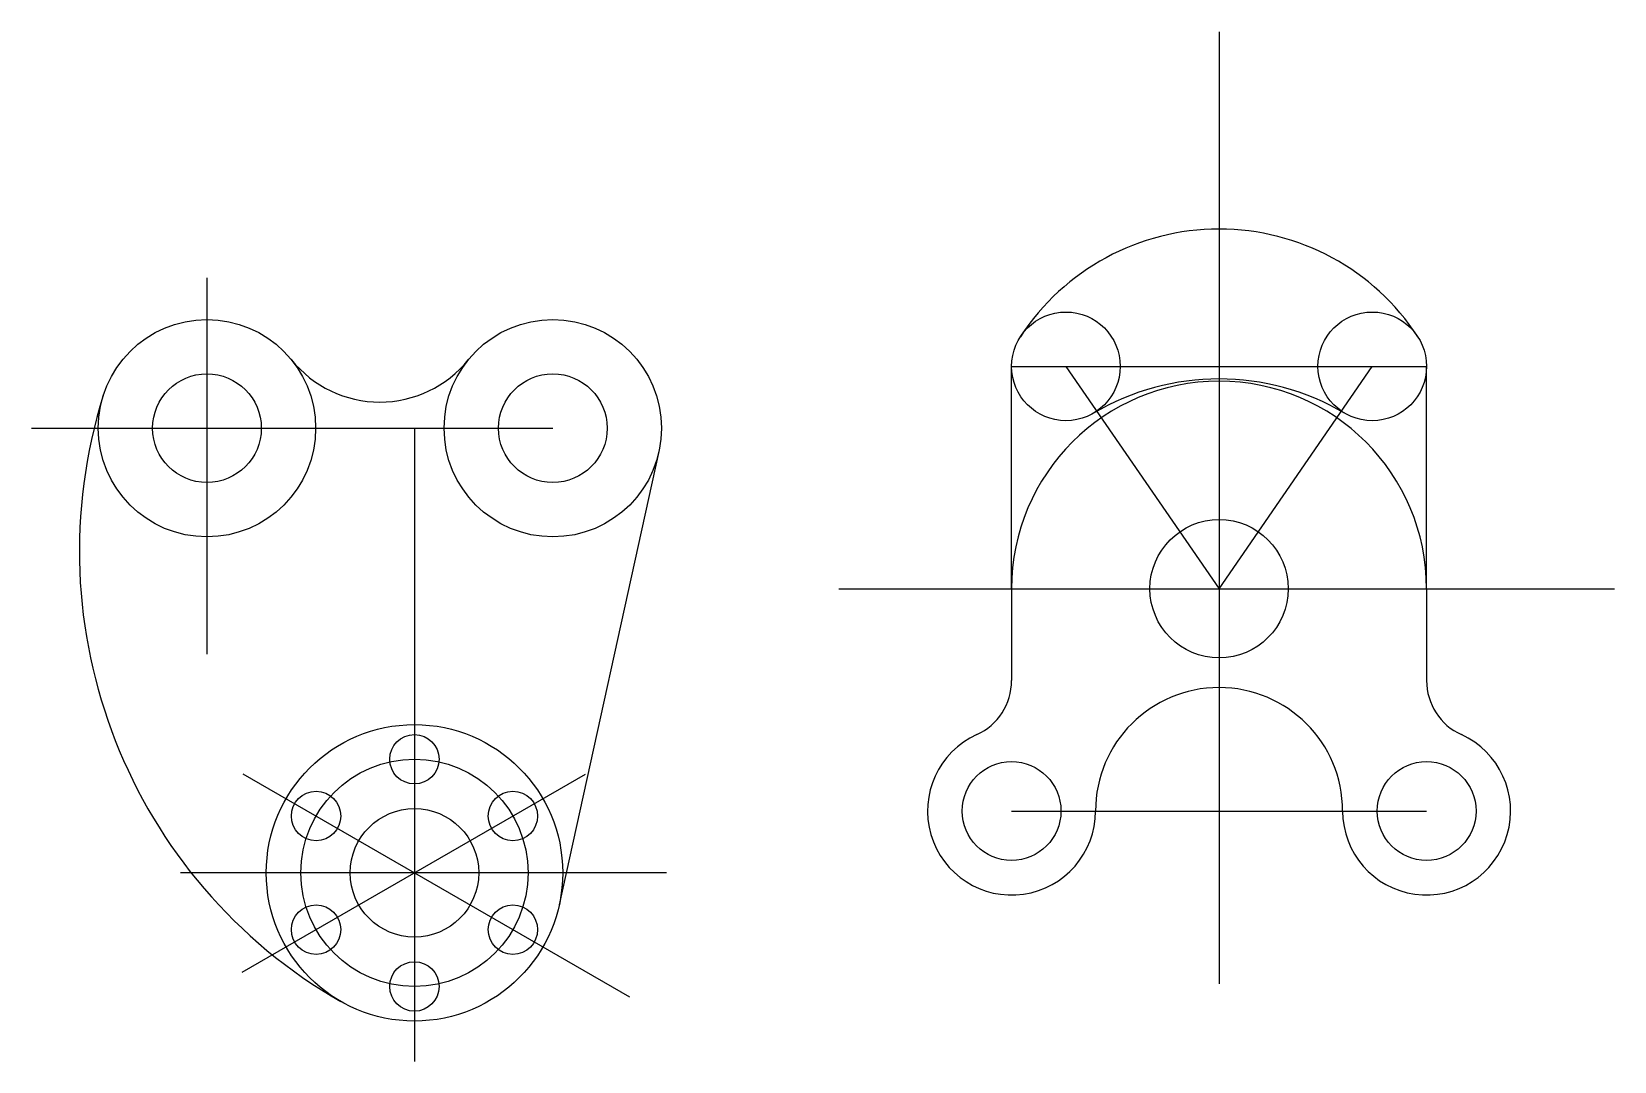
# Model space of a CAD drawing. Header units: inches. Extents: x 19 to 339, y -88 to 120.
import ezdxf

# ---------------------------------------------------------------- set-up
doc = ezdxf.new("R2010")
doc.units = ezdxf.units.IN
doc.header["$MEASUREMENT"] = 0
doc.layers.add('Layer1', color=3, linetype='Continuous')
doc.layers.add('Layer2', color=1, linetype='Continuous')

msp = doc.modelspace()

# ---------------------------------------------------------------- linework, layer by layer
for p, q in [((216.89, 7.32), (216.89, 52.32)), ((300.89, 7.32), (300.89, 52.32)), ((54.04, 39.81), (54.04, 39.81)), ((54.04, 39.81), (54.04, 39.81)), ((145.53, 35.08), (125.34, -56.64)), ((216.89, 7.32), (216.89, -11.28)), ((300.89, 7.32), (300.89, -11.28))]:
    msp.add_line(p, q)
for centre, radius in [((54.04, 39.81), 22), ((124.04, 39.81), 22), ((227.89, 52.32), 11), ((289.89, 52.32), 11), ((54.04, 39.81), 11), ((124.04, 39.81), 11), ((258.89, 7.32), 14), ((96.04, -50.19), 30), ((96.04, -27.19), 5), ((216.89, -37.68), 10), ((300.89, -37.68), 10), ((76.13, -38.69), 5), ((115.96, -38.69), 5), ((96.04, -50.19), 13), ((76.13, -61.69), 5), ((115.96, -61.69), 5), ((96.04, -73.19), 5)]:
    msp.add_circle(centre, radius)
for centre, radius, start, end in [((258.89, 32.12), 48, 33.0875, 146.9125), ((89.04, 68.1), 23, 218.9424, 321.0576), ((258.89, 7.32), 42, 0, 180), ((258.89, -0.22), 50, 59.4562, 120.5438), ((133.23, 14.94), 105, 162.5653, 240.2758), ((204.89, -11.28), 12, 294.4433, 0), ((258.89, -37.68), 25, 0, 180), ((312.89, -11.28), 12, 180, 245.5567), ((216.89, -37.68), 17, 114.4433, 0), ((300.89, -37.68), 17, 180, 65.5567)]:
    msp.add_arc(centre, radius, start, end)
at = {"layer": 'Layer1'}
for p, q in [((258.89, 120.07), (258.89, -72.68)), ((216.89, 52.32), (300.89, 52.32)), ((227.89, 52.32), (258.89, 7.32)), ((258.89, 7.32), (289.89, 52.32)), ((54.04, 39.81), (124.04, 39.81)), ((181.91, 7.32), (338.89, 7.32)), ((216.89, -37.68), (300.89, -37.68))]:
    msp.add_line(p, q, dxfattribs=at)
msp.add_circle((96.04, -50.19), 23, dxfattribs=at)
at = {"layer": 'Layer2'}
for p, q in [((54.04, 70.25), (54.04, -5.9)), ((216.89, 52.32), (227.89, 52.32)), ((289.89, 52.32), (300.89, 52.32)), ((18.56, 39.81), (96.04, 39.81)), ((96.04, 39.81), (96.04, -88.35)), ((61.2, -70.31), (130.68, -30.19)), ((139.63, -75.35), (61.4, -30.19)), ((147.05, -50.19), (48.69, -50.19))]:
    msp.add_line(p, q, dxfattribs=at)

doc.saveas('drawing.dxf')
